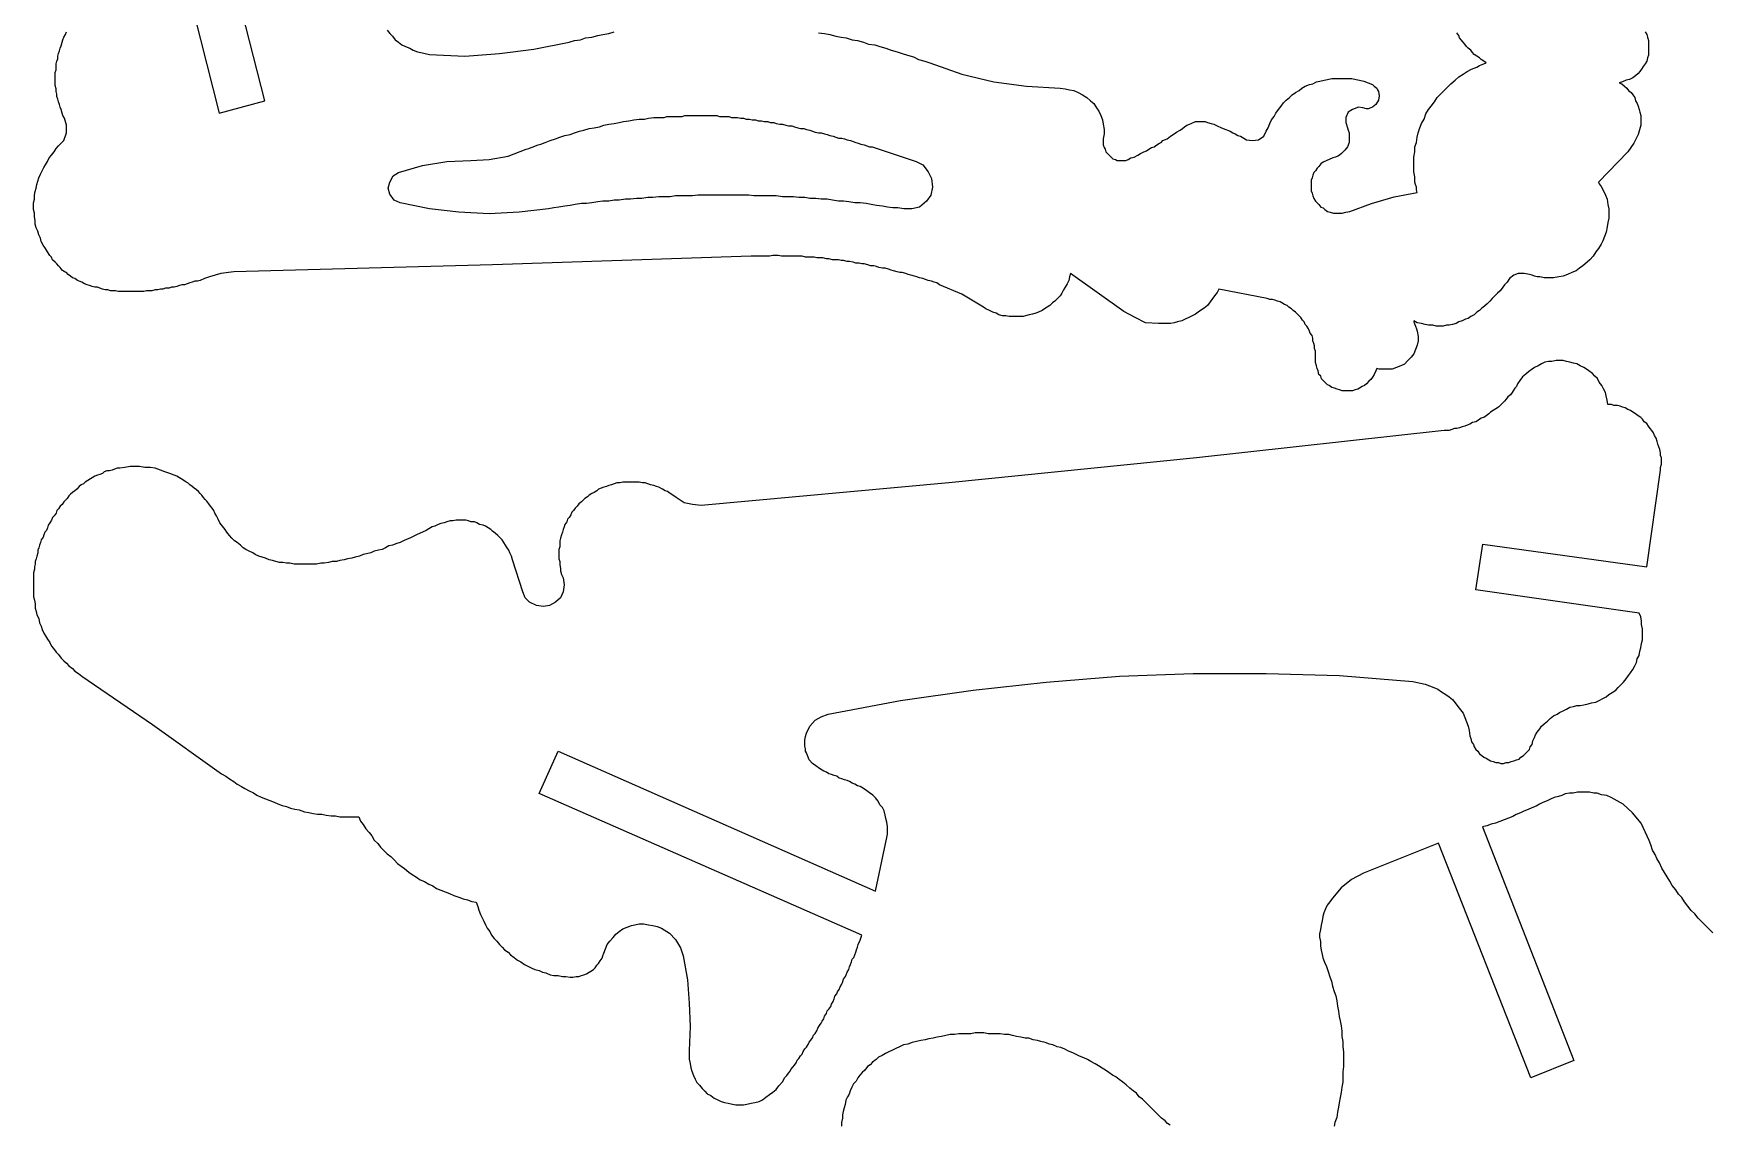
# Model space of a CAD drawing. Extents: x 2 to 225, y 2 to 117.
# Drawn here: x 1.5 to 56, y 29.3 to 64.7 of the extents above; entities that cross this region are included whole.
import ezdxf

# ---------------------------------------------------------------- set-up
doc = ezdxf.new("R2010")
doc.units = 0
doc.layers.add('DEFAULT_LAYER', color=1, linetype='CONTINUOUS')

msp = doc.modelspace()

# ---------------------------------------------------------------- linework, layer by layer
at = {"layer": 'DEFAULT_LAYER'}
for points in [[(6.326, 66.89), (7.53, 62.101), (9.014, 62.493), (7.782, 67.339)], [(53.827, 64.734), (53.883, 64.65), (53.911, 64.566), (53.939, 64.454), (53.939, 64.37), (53.939, 64.258), (53.939, 64.174), (53.939, 64.062), (53.939, 63.978), (53.911, 63.894), (53.883, 63.782), (53.827, 63.698), (53.771, 63.614), (53.715, 63.53), (53.659, 63.446), (53.603, 63.39), (53.519, 63.305), (53.435, 63.249), (53.323, 63.193), (53.211, 63.165), (53.099, 63.109), (52.987, 63.081), (53.071, 63.053), (53.155, 62.969), (53.239, 62.913), (53.295, 62.829), (53.379, 62.773), (53.435, 62.689), (53.491, 62.605), (53.519, 62.493), (53.575, 62.409), (53.603, 62.325), (53.631, 62.213), (53.659, 62.129), (53.687, 62.017), (53.687, 61.905), (53.687, 61.821), (53.687, 61.709), (53.603, 61.401), (53.463, 61.121), (53.267, 60.841), (52.314, 59.861), (52.342, 59.805), (52.398, 59.72), (52.482, 59.58), (52.539, 59.44), (52.595, 59.3), (52.623, 59.132), (52.651, 58.992), (52.651, 58.852), (52.651, 58.684), (52.623, 58.544), (52.595, 58.404), (52.567, 58.236), (52.51, 58.096), (52.454, 57.956), (52.398, 57.844), (52.314, 57.704), (52.23, 57.592), (52.146, 57.452), (52.034, 57.34), (51.95, 57.256), (51.81, 57.144), (51.698, 57.06), (51.586, 56.976), (51.446, 56.92), (51.306, 56.864), (51.166, 56.808), (51.026, 56.78), (50.858, 56.752), (50.718, 56.752), (50.55, 56.752), (50.41, 56.78), (50.326, 56.78), (50.242, 56.808), (50.158, 56.836), (50.074, 56.864), (49.906, 56.892), (49.71, 56.892), (49.57, 56.836), (49.43, 56.724), (49.346, 56.612), (49.262, 56.528), (49.206, 56.444), (49.122, 56.332), (49.038, 56.248), (48.954, 56.163), (48.869, 56.079), (48.785, 55.995), (48.701, 55.911), (48.617, 55.827), (48.533, 55.771), (48.449, 55.687), (48.365, 55.631), (48.281, 55.547), (48.169, 55.491), (48.085, 55.435), (48.001, 55.407), (47.889, 55.351), (47.777, 55.323), (47.693, 55.267), (47.581, 55.239), (47.469, 55.211), (47.385, 55.211), (47.273, 55.183), (47.161, 55.183), (47.049, 55.183), (46.937, 55.211), (46.797, 55.211), (46.685, 55.239), (46.573, 55.267), (46.433, 55.295), (46.321, 55.351), (46.321, 55.323), (46.349, 55.239), (46.377, 55.183), (46.405, 55.099), (46.433, 55.015), (46.461, 54.847), (46.461, 54.707), (46.433, 54.567), (46.377, 54.427), (46.321, 54.287), (46.237, 54.175), (46.125, 54.063), (46.013, 53.951), (45.901, 53.895), (45.761, 53.839), (45.621, 53.783), (45.453, 53.783), (45.369, 53.783), (45.284, 53.783), (45.2, 53.783), (45.116, 53.811), (45.088, 53.727), (45.032, 53.615), (44.976, 53.531), (44.92, 53.447), (44.864, 53.391), (44.78, 53.307), (44.724, 53.251), (44.64, 53.223), (44.556, 53.167), (44.5, 53.139), (44.416, 53.111), (44.332, 53.083), (44.248, 53.083), (44.164, 53.083), (44.08, 53.083), (43.996, 53.083), (43.912, 53.111), (43.828, 53.139), (43.744, 53.167), (43.66, 53.195), (43.576, 53.251), (43.52, 53.279), (43.464, 53.335), (43.38, 53.419), (43.324, 53.475), (43.296, 53.559), (43.24, 53.615), (43.212, 53.727), (43.184, 53.811), (43.156, 53.895), (43.128, 54.007), (43.128, 54.119), (43.128, 54.203), (43.128, 54.287), (43.128, 54.371), (43.1, 54.455), (43.1, 54.539), (43.072, 54.623), (43.044, 54.707), (43.044, 54.791), (43.016, 54.875), (42.96, 54.959), (42.932, 55.015), (42.904, 55.099), (42.848, 55.183), (42.792, 55.239), (42.764, 55.323), (42.708, 55.379), (42.652, 55.463), (42.596, 55.519), (42.54, 55.575), (42.484, 55.631), (42.4, 55.687), (42.344, 55.743), (42.26, 55.799), (42.204, 55.855), (42.12, 55.883), (42.036, 55.939), (41.98, 55.967), (41.896, 55.995), (41.812, 56.023), (41.728, 56.051), (41.643, 56.051), (41.559, 56.079), (39.991, 56.388), (39.935, 56.276), (39.851, 56.163), (39.767, 56.051), (39.711, 55.967), (39.627, 55.855), (39.515, 55.771), (39.431, 55.715), (39.319, 55.631), (39.235, 55.575), (39.123, 55.519), (39.011, 55.463), (38.899, 55.407), (38.787, 55.351), (38.647, 55.323), (38.535, 55.295), (38.423, 55.267), (38.03, 55.267), (37.61, 55.295), (37.274, 55.463), (36.91, 55.659), (35.174, 56.892), (35.146, 56.78), (35.118, 56.668), (35.062, 56.556), (35.006, 56.444), (34.95, 56.36), (34.894, 56.248), (34.838, 56.163), (34.754, 56.079), (34.67, 55.995), (34.586, 55.939), (34.501, 55.855), (34.417, 55.799), (34.333, 55.743), (34.249, 55.687), (34.137, 55.631), (34.053, 55.603), (33.941, 55.575), (33.829, 55.547), (33.717, 55.519), (33.633, 55.491), (33.521, 55.491), (33.409, 55.491), (33.297, 55.491), (33.185, 55.491), (33.073, 55.519), (32.961, 55.519), (32.849, 55.547), (32.765, 55.603), (32.653, 55.631), (32.541, 55.687), (32.429, 55.743), (32.345, 55.799), (31.645, 56.22), (30.916, 56.528), (30.832, 56.584), (30.748, 56.612), (30.664, 56.64), (30.552, 56.668), (30.468, 56.696), (30.384, 56.724), (30.272, 56.752), (30.188, 56.78), (30.104, 56.808), (29.992, 56.836), (29.908, 56.864), (29.824, 56.892), (29.712, 56.92), (29.628, 56.92), (29.544, 56.948), (29.432, 56.976), (29.348, 57.004), (29.264, 57.032), (29.152, 57.06), (29.068, 57.06), (28.956, 57.088), (28.872, 57.116), (28.788, 57.144), (28.676, 57.144), (28.592, 57.172), (28.48, 57.2), (28.396, 57.2), (28.312, 57.228), (28.2, 57.228), (28.116, 57.256), (28.004, 57.284), (27.92, 57.284), (27.808, 57.312), (27.724, 57.312), (27.64, 57.34), (27.528, 57.34), (27.444, 57.34), (27.332, 57.368), (27.247, 57.368), (27.135, 57.396), (27.051, 57.396), (26.939, 57.396), (26.855, 57.424), (26.771, 57.424), (26.659, 57.424), (26.575, 57.424), (26.463, 57.452), (26.379, 57.452), (26.267, 57.452), (26.183, 57.452), (26.071, 57.452), (25.987, 57.452), (25.875, 57.452), (25.791, 57.452), (25.679, 57.48), (25.595, 57.48), (25.511, 57.48), (25.399, 57.452), (25.315, 57.452), (25.203, 57.452), (25.119, 57.452), (25.007, 57.452), (24.923, 57.452), (24.811, 57.452), (16.408, 57.172), (8.006, 56.948), (7.586, 56.892), (7.222, 56.78), (7.054, 56.724), (6.914, 56.668), (6.83, 56.64), (6.746, 56.64), (6.662, 56.612), (6.578, 56.584), (6.494, 56.556), (6.41, 56.528), (6.326, 56.528), (6.242, 56.5), (6.158, 56.472), (6.074, 56.444), (5.99, 56.444), (5.906, 56.416), (5.794, 56.416), (5.709, 56.388), (5.625, 56.388), (5.541, 56.36), (5.457, 56.36), (5.345, 56.332), (5.261, 56.332), (5.177, 56.332), (5.093, 56.304), (4.981, 56.304), (4.897, 56.304), (4.813, 56.304), (4.729, 56.304), (4.617, 56.304), (4.533, 56.304), (4.449, 56.304), (4.365, 56.304), (4.253, 56.304), (4.169, 56.332), (4.085, 56.332), (4.001, 56.332), (3.917, 56.36), (3.833, 56.36), (3.749, 56.388), (3.665, 56.416), (3.581, 56.444), (3.497, 56.444), (3.413, 56.472), (3.329, 56.5), (3.245, 56.528), (3.161, 56.556), (3.077, 56.612), (2.993, 56.64), (2.937, 56.668), (2.853, 56.724), (2.769, 56.752), (2.713, 56.808), (2.629, 56.864), (2.573, 56.92), (2.517, 56.948), (2.433, 57.004), (2.377, 57.088), (2.321, 57.144), (2.265, 57.2), (2.209, 57.256), (2.125, 57.34), (2.096, 57.424), (2.04, 57.48), (1.956, 57.592), (1.9, 57.704), (1.816, 57.816), (1.76, 57.928), (1.732, 58.04), (1.676, 58.152), (1.648, 58.264), (1.592, 58.376), (1.564, 58.488), (1.564, 58.6), (1.536, 58.74), (1.536, 58.852), (1.508, 58.964), (1.508, 59.076), (1.508, 59.188), (1.536, 59.3), (1.536, 59.44), (1.564, 59.552), (1.592, 59.664), (1.62, 59.777), (1.648, 59.889), (1.676, 60.001), (1.732, 60.113), (1.788, 60.225), (1.844, 60.337), (1.9, 60.421), (1.956, 60.533), (2.012, 60.645), (2.096, 60.729), (2.181, 60.841), (2.237, 60.953), (2.321, 61.037), (2.321, 61.037), (2.489, 61.205), (2.573, 61.457), (2.573, 61.709), (2.517, 61.933), (2.461, 62.017), (2.433, 62.101), (2.405, 62.213), (2.377, 62.297), (2.349, 62.381), (2.321, 62.465), (2.293, 62.549), (2.265, 62.633), (2.265, 62.717), (2.237, 62.801), (2.237, 62.885), (2.209, 62.997), (2.209, 63.081), (2.209, 63.165), (2.209, 63.249), (2.209, 63.333), (2.209, 63.418), (2.237, 63.502), (2.237, 63.614), (2.237, 63.698), (2.265, 63.782), (2.293, 63.866), (2.293, 63.95), (2.321, 64.034), (2.349, 64.118), (2.377, 64.202), (2.405, 64.286), (2.433, 64.398), (2.461, 64.482), (2.489, 64.566), (2.545, 64.65), (2.573, 64.734)], [(12.992, 64.79), (13.076, 64.678), (13.16, 64.594), (13.244, 64.482), (13.356, 64.398), (13.468, 64.314), (13.58, 64.258), (13.72, 64.202), (13.832, 64.146), (13.972, 64.09), (14.084, 64.062), (14.224, 64.034), (14.364, 64.006), (15.512, 63.95), (16.633, 64.034), (17.753, 64.174), (18.901, 64.398), (19.069, 64.454), (19.265, 64.482), (19.433, 64.538), (19.629, 64.566), (19.825, 64.622), (19.993, 64.65), (20.19, 64.678), (20.358, 64.734)], [(26.995, 64.706), (27.191, 64.678), (27.36, 64.65), (27.556, 64.594), (27.724, 64.566), (27.892, 64.538), (28.088, 64.482), (28.256, 64.454), (28.452, 64.398), (28.62, 64.342), (28.816, 64.314), (28.984, 64.258), (29.18, 64.202), (29.348, 64.146), (29.544, 64.09), (29.712, 64.034), (29.88, 63.978), (30.076, 63.922), (30.244, 63.838), (30.44, 63.782), (30.608, 63.726), (31.645, 63.361), (32.681, 63.109), (33.745, 62.969), (34.838, 62.913), (35.006, 62.885), (35.146, 62.857), (35.286, 62.829), (35.426, 62.773), (35.566, 62.689), (35.706, 62.605), (35.818, 62.493), (35.93, 62.409), (36.014, 62.269), (36.098, 62.157), (36.154, 62.017), (36.21, 61.877), (36.238, 61.737), (36.266, 61.569), (36.266, 61.429), (36.238, 61.261), (36.238, 61.177), (36.238, 61.065), (36.266, 60.981), (36.294, 60.925), (36.322, 60.841), (36.378, 60.785), (36.49, 60.673), (36.546, 60.617), (36.63, 60.589), (36.686, 60.561), (36.77, 60.561), (36.854, 60.561), (36.966, 60.561), (37.05, 60.589), (37.134, 60.645), (37.246, 60.673), (37.358, 60.729), (37.442, 60.785), (37.554, 60.841), (37.638, 60.869), (37.722, 60.925), (37.806, 60.981), (37.89, 61.009), (37.974, 61.065), (38.058, 61.121), (38.114, 61.149), (38.171, 61.205), (38.311, 61.261), (38.423, 61.345), (38.535, 61.429), (38.619, 61.485), (38.731, 61.541), (38.815, 61.597), (38.871, 61.653), (38.955, 61.709), (39.039, 61.737), (39.095, 61.765), (39.235, 61.821), (39.375, 61.821), (39.459, 61.821), (39.543, 61.821), (39.627, 61.793), (39.739, 61.765), (39.823, 61.737), (39.935, 61.681), (40.075, 61.625), (40.215, 61.569), (40.271, 61.541), (40.355, 61.513), (40.439, 61.457), (40.523, 61.429), (40.607, 61.373), (40.691, 61.345), (40.803, 61.289), (40.887, 61.233), (41.083, 61.205), (41.279, 61.233), (41.447, 61.345), (41.531, 61.513), (41.587, 61.625), (41.643, 61.765), (41.699, 61.877), (41.784, 61.989), (41.84, 62.101), (41.924, 62.213), (42.008, 62.325), (42.092, 62.437), (42.176, 62.521), (42.288, 62.605), (42.372, 62.689), (42.484, 62.773), (42.596, 62.829), (42.68, 62.913), (42.792, 62.969), (42.932, 63.025), (43.044, 63.053), (43.156, 63.109), (43.268, 63.137), (43.408, 63.165), (43.52, 63.193), (43.66, 63.221), (43.772, 63.221), (43.912, 63.221), (44.052, 63.221), (44.164, 63.221), (44.304, 63.221), (44.444, 63.193), (44.556, 63.165), (44.696, 63.137), (44.836, 63.081), (44.976, 63.025), (45.032, 62.969), (45.116, 62.913), (45.144, 62.857), (45.172, 62.801), (45.2, 62.661), (45.172, 62.521), (45.088, 62.381), (44.976, 62.297), (44.92, 62.269), (44.836, 62.241), (44.78, 62.241), (44.668, 62.269), (44.528, 62.297), (44.332, 62.213), (44.192, 62.129), (44.108, 61.961), (44.108, 61.793), (44.164, 61.625), (44.192, 61.541), (44.22, 61.457), (44.22, 61.317), (44.22, 61.149), (44.164, 61.009), (44.08, 60.897), (43.968, 60.785), (43.912, 60.729), (43.856, 60.701), (43.772, 60.673), (43.688, 60.645), (43.576, 60.589), (43.492, 60.561), (43.38, 60.505), (43.296, 60.449), (43.24, 60.365), (43.184, 60.309), (43.128, 60.225), (43.072, 60.169), (43.044, 60.085), (43.016, 60.001), (42.988, 59.917), (42.988, 59.833), (42.988, 59.748), (42.988, 59.664), (42.988, 59.58), (43.016, 59.496), (43.044, 59.412), (43.072, 59.328), (43.128, 59.244), (43.184, 59.188), (43.24, 59.132), (43.296, 59.048), (43.38, 59.02), (43.436, 58.964), (43.52, 58.908), (43.604, 58.88), (43.716, 58.852), (43.8, 58.852), (43.912, 58.852), (43.996, 58.852), (44.108, 58.88), (44.248, 58.908), (44.948, 59.16), (45.677, 59.384), (46.433, 59.524), (46.405, 59.608), (46.405, 59.692), (46.377, 59.777), (46.349, 59.861), (46.349, 59.945), (46.349, 60.029), (46.321, 60.197), (46.321, 60.337), (46.321, 60.505), (46.321, 60.673), (46.349, 60.841), (46.349, 61.009), (46.405, 61.149), (46.433, 61.317), (46.461, 61.457), (46.517, 61.625), (46.573, 61.765), (46.657, 61.905), (46.713, 62.073), (46.797, 62.213), (46.881, 62.325), (46.993, 62.465), (47.077, 62.605), (47.189, 62.717), (47.301, 62.829), (47.413, 62.941), (47.525, 63.053), (47.665, 63.165), (47.777, 63.277), (47.917, 63.361), (48.057, 63.446), (48.197, 63.53), (48.281, 63.558), (48.365, 63.586), (48.449, 63.642), (48.505, 63.67), (48.589, 63.698), (48.673, 63.726), (48.589, 63.782), (48.505, 63.838), (48.449, 63.894), (48.365, 63.95), (48.281, 64.006), (48.225, 64.062), (48.169, 64.146), (48.085, 64.202), (48.029, 64.258), (47.973, 64.342), (47.917, 64.398), (47.861, 64.482), (47.805, 64.538), (47.777, 64.622), (47.721, 64.706)], [(56.029, 35.485), (55.889, 35.626), (55.777, 35.738), (55.665, 35.85), (55.553, 35.962), (55.441, 36.102), (55.329, 36.214), (55.216, 36.354), (55.104, 36.494), (55.02, 36.634), (54.908, 36.746), (54.824, 36.886), (54.712, 37.026), (54.628, 37.166), (54.544, 37.306), (54.46, 37.446), (54.376, 37.586), (54.292, 37.754), (54.208, 37.894), (54.152, 38.034), (54.068, 38.174), (54.012, 38.342), (53.956, 38.482), (53.9, 38.622), (53.704, 39.042), (53.424, 39.379), (53.116, 39.659), (52.724, 39.883), (52.584, 39.939), (52.416, 39.967), (52.276, 40.023), (52.164, 40.023), (52.024, 40.051), (51.884, 40.051), (51.744, 40.051), (51.631, 40.051), (51.491, 40.023), (51.379, 40.023), (51.239, 39.995), (51.127, 39.939), (51.015, 39.911), (50.875, 39.883), (50.763, 39.827), (50.651, 39.771), (50.511, 39.715), (50.399, 39.659), (50.287, 39.603), (50.147, 39.547), (50.035, 39.491), (49.895, 39.435), (49.783, 39.379), (49.643, 39.323), (49.531, 39.267), (49.391, 39.211), (49.251, 39.155), (49.111, 39.098), (48.971, 39.042), (48.831, 39.014), (48.691, 38.958), (48.551, 38.93), (51.519, 31.34), (50.119, 30.78), (47.122, 38.398), (44.686, 37.418), (44.293, 37.222), (43.957, 36.942), (43.677, 36.606), (43.593, 36.494), (43.509, 36.382), (43.453, 36.27), (43.397, 36.13), (43.369, 36.018), (43.341, 35.878), (43.313, 35.738), (43.285, 35.598), (43.257, 35.457), (43.257, 35.345), (43.285, 35.205), (43.285, 35.065), (43.313, 34.925), (43.341, 34.785), (43.369, 34.673), (43.425, 34.533), (43.481, 34.393), (43.537, 34.225), (43.593, 34.057), (43.649, 33.917), (43.677, 33.749), (43.733, 33.581), (43.789, 33.441), (43.817, 33.273), (43.845, 33.105), (43.873, 32.937), (43.901, 32.769), (43.929, 32.629), (43.957, 32.461), (43.985, 32.293), (43.985, 32.125), (44.013, 31.957), (44.013, 31.788), (44.041, 31.62), (44.041, 31.452), (44.041, 31.284), (44.041, 31.144), (44.013, 30.976), (44.013, 30.808), (44.013, 30.64), (43.985, 30.472), (43.957, 30.304), (43.929, 30.136), (43.901, 29.968), (43.873, 29.828), (43.845, 29.66), (43.817, 29.492), (43.761, 29.324), (43.733, 29.212)], [(38.412, 29.24), (38.328, 29.296), (38.244, 29.38), (38.132, 29.464), (38.048, 29.548), (37.964, 29.632), (37.88, 29.716), (37.796, 29.8), (37.712, 29.884), (37.628, 29.968), (37.516, 30.08), (37.404, 30.164), (37.32, 30.276), (37.207, 30.36), (37.095, 30.444), (36.983, 30.556), (36.871, 30.64), (36.759, 30.724), (36.647, 30.808), (36.535, 30.864), (36.423, 30.948), (36.311, 31.032), (36.199, 31.088), (36.087, 31.172), (35.975, 31.228), (35.835, 31.312), (35.723, 31.368), (35.611, 31.424), (35.471, 31.48), (35.359, 31.536), (35.247, 31.592), (35.107, 31.648), (34.995, 31.704), (34.855, 31.76), (34.743, 31.788), (34.603, 31.844), (34.491, 31.872), (34.351, 31.929), (34.211, 31.957), (34.099, 31.985), (33.959, 32.013), (33.819, 32.069), (33.707, 32.069), (33.566, 32.097), (33.426, 32.125), (33.286, 32.153), (33.174, 32.181), (33.034, 32.181), (32.894, 32.209), (32.754, 32.209), (32.614, 32.209), (32.502, 32.209), (32.362, 32.237), (32.222, 32.237), (32.082, 32.237), (31.942, 32.209), (31.802, 32.209), (31.662, 32.209), (31.55, 32.209), (31.41, 32.181), (31.27, 32.181), (31.13, 32.153), (30.99, 32.125), (30.85, 32.097), (30.71, 32.069), (30.57, 32.041), (30.458, 32.013), (30.318, 31.985), (30.178, 31.957), (30.038, 31.929), (29.897, 31.872), (29.757, 31.844), (29.617, 31.788), (29.505, 31.732), (29.393, 31.676), (29.281, 31.62), (29.169, 31.564), (29.057, 31.508), (28.945, 31.452), (28.861, 31.368), (28.749, 31.284), (28.665, 31.2), (28.581, 31.144), (28.497, 31.032), (28.413, 30.948), (28.329, 30.864), (28.273, 30.78), (28.217, 30.668), (28.133, 30.584), (28.077, 30.472), (28.021, 30.36), (27.993, 30.248), (27.937, 30.164), (27.881, 30.052), (27.853, 29.912), (27.825, 29.8), (27.797, 29.688), (27.769, 29.576), (27.769, 29.464), (27.741, 29.324), (27.741, 29.212)]]:
    msp.add_lwpolyline(points, dxfattribs=at)
for points in [[(15.708, 60.561), (16.296, 60.589), (16.913, 60.701), (17.501, 60.925), (17.585, 60.953), (17.669, 60.981), (17.725, 61.009), (17.809, 61.037), (17.893, 61.065), (17.977, 61.093), (18.117, 61.149), (18.285, 61.205), (18.453, 61.261), (18.593, 61.317), (18.761, 61.373), (18.929, 61.401), (19.069, 61.457), (19.237, 61.513), (19.377, 61.541), (19.545, 61.597), (19.713, 61.625), (19.881, 61.653), (20.021, 61.709), (20.19, 61.737), (20.358, 61.765), (20.526, 61.793), (20.666, 61.821), (20.834, 61.849), (21.002, 61.877), (21.17, 61.905), (21.338, 61.905), (21.478, 61.933), (21.646, 61.961), (21.814, 61.961), (21.982, 61.961), (22.066, 61.989), (22.15, 61.989), (22.234, 61.989), (22.318, 61.989), (22.402, 61.989), (22.486, 61.989), (22.57, 61.989), (22.654, 62.017), (22.766, 62.017), (22.85, 62.017), (22.934, 62.017), (23.018, 62.017), (23.13, 62.017), (23.214, 62.017), (23.298, 62.017), (23.41, 62.017), (23.494, 62.017), (23.606, 62.017), (23.69, 62.017), (23.775, 61.989), (23.887, 61.989), (23.971, 61.989), (24.083, 61.989), (24.167, 61.961), (24.279, 61.961), (24.363, 61.961), (24.475, 61.933), (24.559, 61.933), (24.643, 61.905), (24.755, 61.905), (24.839, 61.877), (24.951, 61.877), (25.035, 61.849), (25.147, 61.849), (25.231, 61.821), (25.343, 61.821), (25.427, 61.793), (25.539, 61.793), (25.623, 61.765), (25.735, 61.737), (25.819, 61.737), (25.931, 61.709), (26.015, 61.681), (26.127, 61.681), (26.211, 61.653), (26.323, 61.625), (26.407, 61.597), (26.519, 61.597), (26.603, 61.569), (26.715, 61.541), (26.799, 61.513), (26.883, 61.485), (26.995, 61.457), (27.079, 61.457), (27.191, 61.429), (27.275, 61.401), (27.36, 61.373), (27.472, 61.345), (27.556, 61.317), (27.64, 61.289), (27.752, 61.289), (27.836, 61.261), (27.92, 61.233), (28.032, 61.205), (28.116, 61.177), (28.2, 61.149), (28.284, 61.121), (28.368, 61.093), (28.48, 61.065), (28.564, 61.037), (28.648, 61.009), (28.732, 61.009), (30.16, 60.533), (30.384, 60.421), (30.552, 60.197), (30.664, 59.973), (30.692, 59.692), (30.636, 59.44), (30.496, 59.244), (30.272, 59.048), (30.02, 58.992), (29.768, 58.992), (29.572, 59.02), (29.404, 59.02), (29.236, 59.048), (29.068, 59.076), (28.872, 59.104), (28.704, 59.132), (28.536, 59.16), (28.34, 59.188), (28.172, 59.188), (27.976, 59.216), (27.808, 59.244), (27.64, 59.244), (27.444, 59.272), (27.275, 59.3), (27.079, 59.3), (26.911, 59.328), (26.715, 59.328), (26.547, 59.356), (26.351, 59.356), (26.183, 59.384), (25.987, 59.384), (25.819, 59.384), (25.623, 59.412), (25.455, 59.412), (25.259, 59.412), (25.091, 59.412), (24.895, 59.412), (24.727, 59.44), (24.531, 59.44), (24.363, 59.44), (24.167, 59.44), (23.999, 59.44), (23.803, 59.44), (23.634, 59.44), (23.438, 59.44), (23.27, 59.44), (23.074, 59.44), (22.906, 59.412), (22.71, 59.412), (22.542, 59.412), (22.346, 59.412), (22.178, 59.384), (21.982, 59.384), (21.814, 59.384), (21.618, 59.356), (21.45, 59.356), (21.254, 59.328), (21.086, 59.328), (20.89, 59.3), (20.722, 59.3), (20.526, 59.272), (20.358, 59.272), (20.19, 59.244), (19.993, 59.244), (19.825, 59.216), (19.629, 59.188), (19.461, 59.16), (19.293, 59.16), (19.097, 59.132), (18.929, 59.104), (18.761, 59.076), (18.565, 59.048), (18.397, 59.02), (18.229, 58.992), (17.277, 58.88), (16.296, 58.824), (15.316, 58.88), (14.364, 58.992), (13.412, 59.188), (13.216, 59.272), (13.076, 59.468), (13.02, 59.664), (13.076, 59.861), (13.188, 60.057), (13.356, 60.169), (14.14, 60.393), (14.924, 60.533), (15.708, 60.561)], [(25.707, 30.513), (25.819, 30.653), (25.903, 30.793), (25.959, 30.849), (26.015, 30.933), (26.071, 30.989), (26.099, 31.045), (26.155, 31.129), (26.211, 31.185), (26.267, 31.269), (26.295, 31.353), (26.351, 31.409), (26.407, 31.493), (26.463, 31.549), (26.491, 31.633), (26.547, 31.717), (26.603, 31.773), (26.659, 31.857), (26.687, 31.941), (26.743, 31.997), (26.799, 32.081), (26.827, 32.165), (26.883, 32.221), (26.939, 32.305), (26.967, 32.389), (27.023, 32.473), (27.079, 32.557), (27.107, 32.613), (27.163, 32.697), (27.191, 32.781), (27.247, 32.865), (27.275, 32.949), (27.332, 33.005), (27.388, 33.089), (27.416, 33.173), (27.472, 33.257), (27.5, 33.341), (27.528, 33.425), (27.584, 33.509), (27.612, 33.565), (27.668, 33.65), (27.696, 33.734), (27.752, 33.818), (27.78, 33.902), (27.808, 33.986), (27.864, 34.07), (27.892, 34.126), (27.92, 34.21), (27.976, 34.294), (28.004, 34.378), (28.032, 34.462), (28.06, 34.546), (28.088, 34.63), (28.144, 34.686), (28.172, 34.77), (28.2, 34.854), (28.228, 34.938), (28.256, 35.022), (28.284, 35.106), (28.34, 35.246), (28.396, 35.414), (17.921, 40.007), (18.537, 41.38), (28.844, 36.842), (29.208, 38.579), (29.236, 38.691), (29.236, 38.831), (29.236, 38.943), (29.208, 39.083), (29.18, 39.195), (29.152, 39.307), (29.124, 39.447), (29.068, 39.559), (28.984, 39.643), (28.928, 39.755), (28.844, 39.867), (28.76, 39.951), (28.648, 40.035), (28.564, 40.091), (28.452, 40.175), (28.34, 40.231), (28.256, 40.259), (28.172, 40.315), (28.088, 40.343), (28.004, 40.399), (27.92, 40.427), (27.836, 40.455), (27.752, 40.483), (27.668, 40.511), (27.584, 40.567), (27.5, 40.595), (27.416, 40.623), (27.332, 40.651), (27.247, 40.707), (27.163, 40.735), (27.107, 40.763), (27.023, 40.82), (26.911, 40.904), (26.799, 40.988), (26.687, 41.1), (26.631, 41.24), (26.603, 41.324), (26.575, 41.38), (26.575, 41.464), (26.547, 41.548), (26.547, 41.66), (26.547, 41.744), (26.575, 41.856), (26.603, 41.968), (26.715, 42.192), (26.883, 42.388), (27.079, 42.5), (27.303, 42.584), (29.656, 43.032), (32.009, 43.368), (34.389, 43.62), (36.77, 43.816), (39.151, 43.9), (41.531, 43.9), (43.912, 43.844), (46.293, 43.648), (46.685, 43.564), (46.825, 43.508), (46.965, 43.452), (47.105, 43.396), (47.217, 43.312), (47.357, 43.228), (47.469, 43.144), (47.581, 43.06), (47.665, 42.948), (47.749, 42.836), (47.833, 42.724), (47.917, 42.612), (47.973, 42.472), (48.029, 42.332), (48.085, 42.192), (48.113, 42.052), (48.141, 41.884), (48.169, 41.8), (48.197, 41.688), (48.253, 41.604), (48.281, 41.52), (48.337, 41.436), (48.393, 41.38), (48.449, 41.296), (48.533, 41.24), (48.589, 41.184), (48.673, 41.156), (48.757, 41.1), (48.813, 41.072), (48.897, 41.044), (48.982, 41.016), (49.066, 41.016), (49.15, 40.988), (49.234, 40.988), (49.318, 41.016), (49.402, 41.016), (49.486, 41.044), (49.57, 41.072), (49.654, 41.1), (49.738, 41.128), (49.794, 41.184), (49.878, 41.24), (49.934, 41.296), (50.018, 41.38), (50.074, 41.436), (50.102, 41.52), (50.158, 41.604), (50.186, 41.716), (50.242, 41.828), (50.27, 41.912), (50.326, 41.996), (50.41, 42.108), (50.466, 42.192), (50.55, 42.276), (50.662, 42.36), (50.746, 42.444), (50.858, 42.528), (50.97, 42.584), (51.054, 42.64), (51.166, 42.696), (51.278, 42.752), (51.39, 42.808), (51.502, 42.836), (51.614, 42.864), (51.726, 42.864), (51.838, 42.892), (51.978, 42.92), (52.09, 42.948), (52.23, 42.976), (52.342, 43.032), (52.454, 43.088), (52.567, 43.144), (52.651, 43.228), (52.763, 43.284), (52.875, 43.368), (52.959, 43.452), (53.043, 43.536), (53.127, 43.62), (53.211, 43.732), (53.295, 43.844), (53.351, 43.928), (53.435, 44.04), (53.491, 44.152), (53.547, 44.264), (53.575, 44.376), (53.631, 44.489), (53.659, 44.629), (53.687, 44.741), (53.715, 44.881), (53.743, 44.993), (53.743, 45.105), (53.743, 45.245), (53.743, 45.357), (53.715, 45.497), (53.715, 45.609), (53.687, 45.749), (53.631, 45.861), (48.337, 46.617), (48.561, 48.102), (53.883, 47.373), (54.331, 50.51), (54.331, 50.594), (54.359, 50.706), (54.359, 50.79), (54.359, 50.902), (54.331, 50.986), (54.331, 51.07), (54.303, 51.182), (54.275, 51.266), (54.247, 51.35), (54.219, 51.434), (54.191, 51.546), (54.135, 51.631), (54.107, 51.715), (54.051, 51.799), (53.995, 51.855), (53.939, 51.939), (53.883, 52.023), (53.799, 52.079), (53.743, 52.163), (53.687, 52.219), (53.603, 52.275), (53.519, 52.331), (53.435, 52.387), (53.351, 52.443), (53.267, 52.471), (53.183, 52.527), (53.099, 52.555), (53.015, 52.583), (52.931, 52.611), (52.819, 52.611), (52.735, 52.639), (52.623, 52.639), (52.595, 52.779), (52.567, 52.919), (52.539, 53.031), (52.482, 53.143), (52.426, 53.255), (52.342, 53.367), (52.286, 53.479), (52.202, 53.563), (52.118, 53.647), (52.006, 53.731), (51.922, 53.787), (51.838, 53.843), (51.726, 53.899), (51.614, 53.955), (51.502, 53.983), (51.39, 54.011), (51.278, 54.039), (51.166, 54.067), (51.054, 54.067), (50.942, 54.067), (50.802, 54.039), (50.69, 54.039), (50.578, 54.011), (50.466, 53.955), (50.354, 53.899), (50.242, 53.843), (50.158, 53.787), (50.046, 53.703), (49.962, 53.619), (49.85, 53.535), (49.766, 53.423), (49.682, 53.311), (49.654, 53.227), (49.598, 53.171), (49.542, 53.087), (49.514, 53.031), (49.458, 52.947), (49.374, 52.891), (49.318, 52.807), (49.262, 52.751), (49.206, 52.695), (49.122, 52.611), (49.066, 52.555), (48.982, 52.499), (48.897, 52.443), (48.813, 52.387), (48.757, 52.331), (48.673, 52.275), (48.589, 52.219), (48.505, 52.191), (48.421, 52.135), (48.337, 52.079), (48.225, 52.051), (48.141, 51.995), (48.057, 51.967), (47.973, 51.939), (47.889, 51.911), (47.805, 51.883), (47.721, 51.855), (47.637, 51.855), (47.553, 51.827), (47.469, 51.799), (47.357, 51.799), (47.301, 51.799), (39.263, 50.902), (31.225, 50.09), (23.186, 49.362), (22.906, 49.39), (22.626, 49.446), (22.374, 49.614), (22.262, 49.698), (22.178, 49.754), (22.094, 49.81), (22.01, 49.838), (21.926, 49.894), (21.814, 49.95), (21.73, 49.978), (21.646, 50.006), (21.534, 50.034), (21.45, 50.062), (21.366, 50.09), (21.282, 50.09), (21.17, 50.118), (21.086, 50.118), (21.002, 50.118), (20.89, 50.118), (20.806, 50.118), (20.722, 50.118), (20.638, 50.118), (20.554, 50.09), (20.442, 50.09), (20.358, 50.062), (20.274, 50.034), (20.19, 50.006), (20.105, 49.978), (20.021, 49.95), (19.937, 49.922), (19.853, 49.894), (19.797, 49.838), (19.713, 49.782), (19.629, 49.754), (19.545, 49.698), (19.489, 49.642), (19.405, 49.586), (19.349, 49.53), (19.293, 49.474), (19.209, 49.418), (19.153, 49.334), (19.097, 49.278), (19.041, 49.194), (18.985, 49.138), (18.957, 49.054), (18.901, 48.97), (18.845, 48.914), (18.817, 48.83), (18.761, 48.746), (18.733, 48.662), (18.705, 48.578), (18.677, 48.494), (18.649, 48.41), (18.621, 48.298), (18.593, 48.214), (18.593, 48.13), (18.593, 48.018), (18.565, 47.933), (18.565, 47.821), (18.565, 47.737), (18.565, 47.625), (18.593, 47.541), (18.593, 47.429), (18.621, 47.317), (18.621, 47.233), (18.649, 47.121), (18.705, 47.009), (18.733, 46.785), (18.705, 46.561), (18.621, 46.365), (18.453, 46.225), (18.257, 46.113), (18.061, 46.085), (17.837, 46.113), (17.613, 46.225), (17.473, 46.365), (17.389, 46.561), (17.053, 47.597), (17.025, 47.709), (16.969, 47.821), (16.941, 47.905), (16.885, 47.989), (16.829, 48.074), (16.773, 48.158), (16.717, 48.242), (16.633, 48.326), (16.577, 48.382), (16.492, 48.466), (16.408, 48.522), (16.352, 48.578), (16.268, 48.634), (16.184, 48.69), (16.1, 48.718), (15.988, 48.746), (15.904, 48.802), (15.82, 48.83), (15.708, 48.83), (15.624, 48.858), (15.54, 48.886), (15.428, 48.886), (15.344, 48.886), (15.232, 48.886), (15.12, 48.858), (15.036, 48.858), (14.924, 48.83), (14.84, 48.802), (14.728, 48.774), (14.644, 48.746), (14.532, 48.69), (14.448, 48.662), (14.336, 48.606), (14.252, 48.55), (14.14, 48.494), (14.056, 48.466), (13.944, 48.41), (13.832, 48.354), (13.72, 48.298), (13.636, 48.27), (13.524, 48.214), (13.412, 48.158), (13.3, 48.13), (13.16, 48.074), (13.048, 48.046), (12.936, 47.989), (12.823, 47.933), (12.711, 47.905), (12.571, 47.877), (12.459, 47.821), (12.319, 47.793), (12.207, 47.765), (12.095, 47.709), (11.955, 47.681), (11.843, 47.653), (11.703, 47.625), (11.591, 47.597), (11.451, 47.569), (11.339, 47.541), (11.199, 47.541), (11.087, 47.513), (10.947, 47.485), (10.835, 47.485), (10.695, 47.457), (10.583, 47.457), (10.443, 47.457), (10.331, 47.457), (10.191, 47.457), (10.079, 47.457), (9.967, 47.457), (9.827, 47.485), (9.715, 47.485), (9.603, 47.513), (9.491, 47.513), (9.379, 47.541), (9.266, 47.569), (9.154, 47.597), (9.042, 47.653), (8.93, 47.681), (8.818, 47.709), (8.706, 47.765), (8.622, 47.821), (8.51, 47.877), (8.398, 47.933), (8.314, 47.989), (8.23, 48.074), (8.118, 48.158), (8.034, 48.214), (7.95, 48.298), (7.866, 48.382), (7.782, 48.494), (7.726, 48.578), (7.642, 48.69), (7.558, 48.802), (7.502, 48.914), (7.446, 49.026), (7.39, 49.11), (7.362, 49.194), (7.306, 49.278), (7.25, 49.334), (7.194, 49.418), (7.138, 49.502), (7.082, 49.558), (7.026, 49.614), (6.97, 49.698), (6.914, 49.754), (6.858, 49.81), (6.802, 49.866), (6.718, 49.922), (6.662, 49.978), (6.578, 50.034), (6.522, 50.09), (6.466, 50.118), (6.382, 50.174), (6.298, 50.23), (6.242, 50.258), (6.158, 50.314), (6.074, 50.342), (5.934, 50.398), (5.766, 50.454), (5.625, 50.51), (5.457, 50.566), (5.289, 50.594), (5.121, 50.594), (4.953, 50.622), (4.813, 50.622), (4.645, 50.622), (4.477, 50.594), (4.309, 50.566), (4.225, 50.566), (4.141, 50.538), (4.057, 50.51), (3.973, 50.482), (3.889, 50.482), (3.805, 50.454), (3.749, 50.398), (3.665, 50.37), (3.581, 50.342), (3.497, 50.314), (3.413, 50.258), (3.357, 50.23), (3.273, 50.174), (3.189, 50.118), (3.133, 50.062), (3.049, 50.034), (2.993, 49.978), (2.909, 49.894), (2.853, 49.838), (2.769, 49.782), (2.713, 49.726), (2.657, 49.67), (2.601, 49.586), (2.545, 49.53), (2.489, 49.474), (2.433, 49.39), (2.377, 49.334), (2.321, 49.25), (2.265, 49.194), (2.237, 49.11), (2.181, 49.026), (2.125, 48.97), (2.096, 48.886), (2.04, 48.802), (1.984, 48.718), (1.956, 48.634), (1.928, 48.55), (1.872, 48.494), (1.844, 48.41), (1.816, 48.326), (1.76, 48.242), (1.732, 48.158), (1.704, 48.074), (1.676, 47.989), (1.648, 47.905), (1.648, 47.821), (1.62, 47.709), (1.592, 47.625), (1.564, 47.541), (1.564, 47.457), (1.536, 47.373), (1.536, 47.289), (1.508, 47.177), (1.508, 47.037), (1.508, 46.897), (1.508, 46.785), (1.508, 46.645), (1.508, 46.533), (1.508, 46.393), (1.536, 46.281), (1.564, 46.169), (1.564, 46.029), (1.592, 45.917), (1.62, 45.805), (1.676, 45.693), (1.704, 45.553), (1.76, 45.441), (1.788, 45.329), (1.844, 45.217), (1.9, 45.133), (1.956, 45.021), (2.04, 44.909), (2.096, 44.797), (2.153, 44.713), (2.237, 44.601), (2.321, 44.517), (2.405, 44.405), (2.489, 44.32), (2.573, 44.236), (2.657, 44.152), (2.769, 44.068), (2.853, 43.984), (2.965, 43.9), (3.077, 43.816), (5.373, 42.248), (7.614, 40.651), (7.754, 40.567), (7.866, 40.483), (8.006, 40.399), (8.118, 40.315), (8.258, 40.231), (8.37, 40.175), (8.51, 40.091), (8.65, 40.035), (8.762, 39.951), (8.902, 39.895), (9.042, 39.839), (9.182, 39.783), (9.323, 39.727), (9.435, 39.671), (9.575, 39.615), (9.715, 39.587), (9.855, 39.531), (9.995, 39.503), (10.135, 39.475), (10.303, 39.419), (10.443, 39.391), (10.583, 39.363), (10.723, 39.335), (10.863, 39.335), (11.003, 39.307), (11.171, 39.279), (11.311, 39.279), (11.451, 39.251), (11.619, 39.251), (11.759, 39.251), (11.899, 39.251), (12.067, 39.251), (12.123, 39.111), (12.207, 38.999), (12.291, 38.859), (12.403, 38.747), (12.487, 38.635), (12.571, 38.495), (12.683, 38.383), (12.767, 38.271), (12.879, 38.159), (12.992, 38.047), (13.104, 37.963), (13.216, 37.851), (13.328, 37.739), (13.44, 37.655), (13.552, 37.571), (13.692, 37.459), (13.804, 37.375), (13.944, 37.291), (14.056, 37.207), (14.196, 37.15), (14.336, 37.066), (14.476, 37.01), (14.588, 36.926), (14.728, 36.87), (14.868, 36.814), (15.008, 36.758), (15.148, 36.702), (15.316, 36.646), (15.456, 36.59), (15.596, 36.562), (15.736, 36.506), (15.876, 36.478), (15.932, 36.338), (15.96, 36.226), (16.016, 36.086), (16.072, 35.974), (16.128, 35.862), (16.184, 35.75), (16.24, 35.638), (16.324, 35.526), (16.38, 35.414), (16.464, 35.302), (16.549, 35.218), (16.633, 35.106), (16.717, 35.022), (16.801, 34.938), (16.913, 34.854), (16.997, 34.77), (17.109, 34.686), (17.221, 34.602), (17.333, 34.546), (17.445, 34.462), (17.557, 34.406), (17.669, 34.35), (17.781, 34.294), (17.921, 34.266), (18.033, 34.21), (18.145, 34.182), (18.285, 34.126), (18.397, 34.098), (18.537, 34.098), (18.677, 34.07), (18.789, 34.07), (18.929, 34.042), (19.013, 34.042), (19.125, 34.07), (19.209, 34.07), (19.293, 34.098), (19.377, 34.126), (19.461, 34.154), (19.545, 34.21), (19.601, 34.238), (19.685, 34.294), (19.741, 34.35), (19.797, 34.434), (19.853, 34.49), (19.909, 34.574), (19.965, 34.658), (19.993, 34.742), (20.021, 34.826), (20.077, 34.966), (20.134, 35.106), (20.218, 35.218), (20.33, 35.33), (20.414, 35.442), (20.526, 35.526), (20.638, 35.61), (20.778, 35.666), (20.918, 35.722), (21.03, 35.75), (21.17, 35.778), (21.31, 35.778), (21.478, 35.75), (21.618, 35.722), (21.758, 35.694), (21.898, 35.638), (22.15, 35.47), (22.346, 35.274), (22.514, 34.994), (22.598, 34.742), (22.738, 33.958), (22.794, 33.201), (22.822, 32.445), (22.794, 31.661), (22.794, 31.521), (22.794, 31.381), (22.822, 31.241), (22.85, 31.101), (22.878, 30.989), (22.934, 30.849), (22.99, 30.737), (23.046, 30.625), (23.13, 30.541), (23.214, 30.429), (23.298, 30.345), (23.382, 30.261), (23.494, 30.205), (23.606, 30.121), (23.719, 30.065), (23.831, 30.009), (23.943, 29.98), (24.055, 29.952), (24.195, 29.924), (24.307, 29.896), (24.419, 29.896), (24.559, 29.896), (24.671, 29.924), (24.811, 29.952), (24.923, 29.98), (25.063, 30.009), (25.175, 30.065), (25.287, 30.149), (25.399, 30.233), (25.511, 30.317), (25.623, 30.401), (25.707, 30.513)]]:
    msp.add_lwpolyline(points, close=True, dxfattribs=at)

doc.saveas('drawing.dxf')
